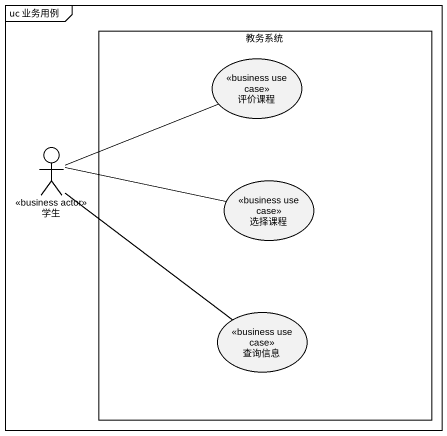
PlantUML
@startuml
mainframe uc 业务用例
rectangle 教务系统 {
  usecase 评价课程 <<business use case>>
  usecase 选择课程 <<business use case>>
  usecase 查询信息 <<business use case>>
}
actor 学生 <<business actor>>
学生 -right- 评价课程
学生 -right- 选择课程
学生 -- 查询信息
@enduml
